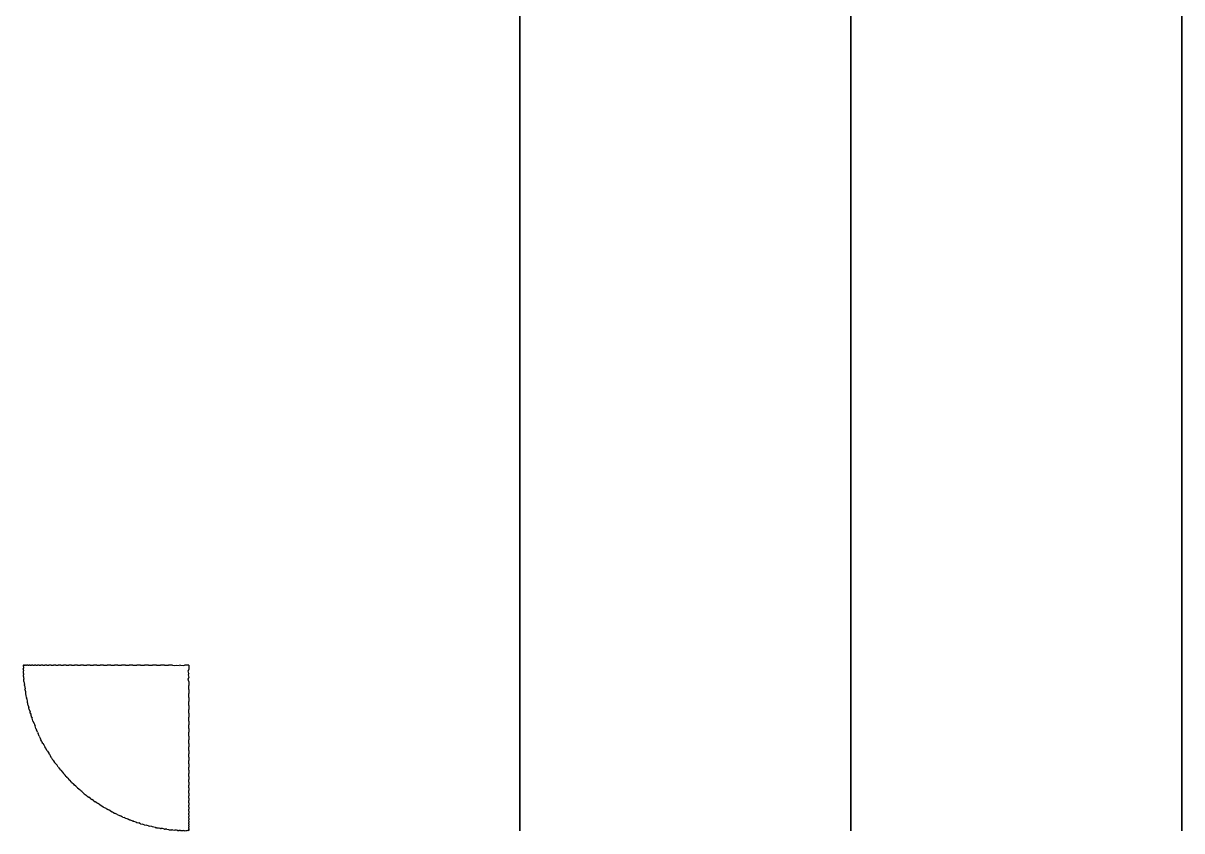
# Model space of a CAD drawing. Header units: metres. Extents: x 128 to 709, y -684 to -128.
# Drawn here: x 128.1 to 233.1, y -684.4 to -611.2 of the extents above; entities that cross this region are included whole.
import ezdxf

# ---------------------------------------------------------------- set-up
doc = ezdxf.new("R2010")
doc.units = ezdxf.units.M

msp = doc.modelspace()

# ---------------------------------------------------------------- linework, layer by layer
for p, q in [((173.13, -609.38), (173.13, -642.72)), ((173.13, -636.05), (173.13, -609.38)), ((173.13, -609.38), (173.13, -641.36)), ((173.13, -644.91), (173.13, -609.38)), ((203.13, -609.38), (203.13, -616.05)), ((203.13, -662.72), (203.13, -609.38)), ((203.13, -673.33), (203.13, -609.38)), ((203.13, -609.38), (203.13, -612.94)), ((233.13, -609.38), (233.13, -629.38)), ((233.13, -649.38), (233.13, -609.38)), ((233.13, -609.38), (233.13, -634.25)), ((233.13, -652.02), (233.13, -609.38)), ((203.13, -612.94), (203.13, -676.88)), ((203.13, -616.05), (203.13, -669.38)), ((233.13, -629.38), (233.13, -669.38)), ((233.13, -634.25), (233.13, -676.88)), ((173.13, -669.38), (173.13, -636.05)), ((173.13, -641.36), (173.13, -676.88)), ((173.13, -642.72), (173.13, -669.38)), ((173.13, -676.88), (173.13, -644.91)), ((233.13, -669.38), (233.13, -649.38)), ((233.13, -676.88), (233.13, -652.02)), ((203.13, -669.38), (203.13, -662.72)), ((128.13, -669.38), (128.15, -669.38)), ((128.13, -669.38), (128.16, -669.64)), ((128.14, -669.75), (128.16, -669.64)), ((128.14, -669.75), (128.16, -669.9)), ((128.15, -669.38), (128.17, -669.38)), ((128.16, -670.01), (128.16, -669.9)), ((128.2, -669.38), (128.17, -669.38)), ((128.2, -669.38), (128.25, -669.38)), ((128.29, -669.38), (128.25, -669.38)), ((128.29, -669.38), (128.35, -669.38)), ((128.42, -669.38), (128.35, -669.38)), ((128.42, -669.38), (128.5, -669.38)), ((128.58, -669.38), (128.5, -669.38)), ((128.58, -669.38), (128.68, -669.38)), ((128.77, -669.38), (128.68, -669.38)), ((128.77, -669.38), (128.89, -669.38)), ((129, -669.38), (128.89, -669.38)), ((129, -669.38), (129.14, -669.38)), ((129.27, -669.38), (129.14, -669.38)), ((129.27, -669.38), (129.42, -669.38)), ((129.57, -669.38), (129.42, -669.38)), ((129.57, -669.38), (129.73, -669.38)), ((129.9, -669.38), (129.73, -669.38)), ((129.9, -669.38), (130.08, -669.38)), ((130.26, -669.38), (130.08, -669.38)), ((130.26, -669.38), (130.46, -669.38)), ((130.66, -669.38), (130.46, -669.38)), ((130.66, -669.38), (130.87, -669.38)), ((131.08, -669.38), (130.87, -669.38)), ((131.08, -669.38), (131.31, -669.38)), ((131.53, -669.38), (131.31, -669.38)), ((131.53, -669.38), (131.77, -669.38)), ((132.01, -669.38), (131.77, -669.38)), ((132.01, -669.38), (132.27, -669.38)), ((132.52, -669.38), (132.27, -669.38)), ((132.52, -669.38), (132.79, -669.38)), ((133.05, -669.38), (132.79, -669.38)), ((133.05, -669.38), (133.33, -669.38)), ((133.61, -669.38), (133.33, -669.38)), ((133.61, -669.38), (133.9, -669.38)), ((134.19, -669.38), (133.9, -669.38)), ((134.19, -669.38), (134.49, -669.38)), ((134.79, -669.38), (134.49, -669.38)), ((134.79, -669.38), (135.11, -669.38)), ((135.42, -669.38), (135.11, -669.38)), ((135.42, -669.38), (135.74, -669.38)), ((136.06, -669.38), (135.74, -669.38)), ((136.06, -669.38), (136.39, -669.38)), ((136.71, -669.38), (136.39, -669.38)), ((136.71, -669.38), (137.05, -669.38)), ((137.39, -669.38), (137.05, -669.38)), ((137.39, -669.38), (137.73, -669.38)), ((138.07, -669.38), (137.73, -669.38)), ((138.07, -669.38), (138.42, -669.38)), ((138.77, -669.38), (138.42, -669.38)), ((138.77, -669.38), (139.13, -669.38)), ((139.48, -669.38), (139.13, -669.38)), ((139.48, -669.38), (139.84, -669.38)), ((140.2, -669.38), (139.84, -669.38)), ((140.2, -669.38), (140.56, -669.38)), ((140.93, -669.38), (140.56, -669.38)), ((140.93, -669.38), (141.29, -669.38)), ((141.66, -669.38), (141.29, -669.38)), ((141.66, -669.38), (141.88, -669.42)), ((141.88, -669.42), (142.03, -669.38)), ((142.03, -669.38), (142.25, -669.42)), ((142.39, -669.38), (142.25, -669.42)), ((142.39, -669.38), (142.62, -669.42)), ((142.62, -669.42), (142.76, -669.38)), ((143.13, -669.38), (142.76, -669.38)), ((143.13, -669.75), (143.09, -669.9)), ((143.13, -670.12), (143.09, -669.9)), ((143.13, -669.38), (143.13, -669.75)), ((173.13, -669.38), (173.13, -669.59)), ((173.13, -669.55), (173.13, -669.38)), ((173.13, -669.75), (173.13, -669.55)), ((173.13, -669.59), (173.13, -669.75)), ((173.13, -669.75), (173.13, -669.96)), ((173.13, -669.92), (173.13, -669.75)), ((203.13, -669.38), (203.13, -669.43)), ((203.13, -669.71), (203.13, -669.38)), ((203.13, -669.43), (203.13, -669.75)), ((203.13, -669.75), (203.13, -669.71)), ((203.13, -669.75), (203.13, -669.79)), ((203.13, -670.08), (203.13, -669.75)), ((203.13, -669.79), (203.13, -670.12)), ((233.13, -669.38), (233.13, -669.51)), ((233.13, -669.63), (233.13, -669.38)), ((233.13, -669.51), (233.13, -669.75)), ((233.13, -669.75), (233.13, -669.63)), ((233.13, -669.75), (233.13, -669.88)), ((233.13, -670), (233.13, -669.75)), ((233.13, -669.88), (233.13, -670.12)), ((128.15, -670.12), (128.16, -670.01)), ((128.15, -670.12), (128.16, -670.26)), ((128.17, -670.41), (128.16, -670.26)), ((128.17, -670.41), (128.17, -670.49)), ((128.17, -670.49), (128.19, -670.63)), ((128.2, -670.85), (128.19, -670.63)), ((128.2, -670.85), (128.25, -671.14)), ((143.13, -670.12), (143.09, -670.26)), ((143.09, -670.26), (143.13, -670.49)), ((143.09, -670.63), (143.13, -670.49)), ((143.13, -670.85), (143.09, -670.63)), ((143.13, -670.85), (143.13, -671.22)), ((173.13, -670.12), (173.13, -669.92)), ((173.13, -669.96), (173.13, -670.12)), ((173.13, -670.12), (173.13, -670.28)), ((173.13, -670.28), (173.13, -670.12)), ((173.13, -670.28), (173.13, -670.49)), ((173.13, -670.49), (173.13, -670.28)), ((173.13, -670.49), (173.13, -670.65)), ((173.13, -670.65), (173.13, -670.49)), ((173.13, -670.65), (173.13, -670.85)), ((173.13, -670.85), (173.13, -670.65)), ((173.13, -670.85), (173.13, -671.06)), ((173.13, -671.02), (173.13, -670.85)), ((203.13, -670.12), (203.13, -670.08)), ((203.13, -670.12), (203.13, -670.45)), ((203.13, -670.45), (203.13, -670.12)), ((203.13, -670.45), (203.13, -670.49)), ((203.13, -670.49), (203.13, -670.45)), ((203.13, -670.49), (203.13, -670.81)), ((203.13, -670.81), (203.13, -670.49)), ((203.13, -670.81), (203.13, -670.85)), ((203.13, -670.85), (203.13, -670.81)), ((203.13, -670.85), (203.13, -670.9)), ((203.13, -671.18), (203.13, -670.85)), ((203.13, -670.9), (203.13, -671.22)), ((233.13, -670.12), (233.13, -670)), ((233.13, -670.12), (233.13, -670.24)), ((233.13, -670.24), (233.13, -670.12)), ((233.13, -670.24), (233.13, -670.49)), ((233.13, -670.49), (233.13, -670.24)), ((233.13, -670.49), (233.13, -670.61)), ((233.13, -670.61), (233.13, -670.49)), ((233.13, -670.61), (233.13, -670.85)), ((233.13, -670.85), (233.13, -670.61)), ((233.13, -670.85), (233.13, -670.98)), ((233.13, -671.1), (233.13, -670.85)), ((128.25, -671.22), (128.25, -671.14)), ((128.25, -671.22), (128.3, -671.51)), ((128.29, -671.59), (128.3, -671.51)), ((128.29, -671.59), (128.34, -671.76)), ((128.34, -671.76), (128.35, -671.95)), ((128.35, -671.95), (128.37, -672.01)), ((143.13, -671.59), (143.13, -671.22)), ((143.13, -671.59), (143.13, -671.95)), ((143.13, -672.31), (143.13, -671.95)), ((173.13, -671.22), (173.13, -671.02)), ((173.13, -671.06), (173.13, -671.22)), ((173.13, -671.22), (173.13, -671.42)), ((173.13, -671.38), (173.13, -671.22)), ((173.13, -671.59), (173.13, -671.38)), ((173.13, -671.42), (173.13, -671.59)), ((173.13, -671.59), (173.13, -671.79)), ((173.13, -671.75), (173.13, -671.59)), ((173.13, -671.95), (173.13, -671.75)), ((173.13, -671.79), (173.13, -671.95)), ((173.13, -671.95), (173.13, -672.15)), ((173.13, -672.11), (173.13, -671.95)), ((203.13, -671.22), (203.13, -671.18)), ((203.13, -671.22), (203.13, -671.26)), ((203.13, -671.54), (203.13, -671.22)), ((203.13, -671.26), (203.13, -671.59)), ((203.13, -671.59), (203.13, -671.54)), ((203.13, -671.59), (203.13, -671.63)), ((203.13, -671.91), (203.13, -671.59)), ((203.13, -671.63), (203.13, -671.95)), ((203.13, -671.95), (203.13, -671.91)), ((203.13, -671.95), (203.13, -671.99)), ((203.13, -672.27), (203.13, -671.95)), ((203.13, -671.99), (203.13, -672.31)), ((233.13, -670.98), (233.13, -671.22)), ((233.13, -671.22), (233.13, -671.1)), ((233.13, -671.22), (233.13, -671.34)), ((233.13, -671.46), (233.13, -671.22)), ((233.13, -671.34), (233.13, -671.59)), ((233.13, -671.59), (233.13, -671.46)), ((233.13, -671.59), (233.13, -671.71)), ((233.13, -671.83), (233.13, -671.59)), ((233.13, -671.71), (233.13, -671.95)), ((233.13, -671.95), (233.13, -671.83)), ((233.13, -671.95), (233.13, -672.07)), ((233.13, -672.19), (233.13, -671.95)), ((128.4, -672.12), (128.37, -672.01)), ((128.42, -672.31), (128.4, -672.12)), ((128.42, -672.31), (128.43, -672.37)), ((128.45, -672.44), (128.43, -672.37)), ((128.45, -672.44), (128.5, -672.67)), ((128.5, -672.67), (128.51, -672.73)), ((128.58, -673.03), (128.51, -672.73)), ((128.58, -673.03), (128.65, -673.23)), ((143.13, -672.31), (143.13, -672.67)), ((143.13, -673.03), (143.13, -672.67)), ((143.13, -673.03), (143.13, -673.38)), ((173.13, -672.31), (173.13, -672.11)), ((173.13, -672.15), (173.13, -672.31)), ((173.13, -672.31), (173.13, -672.47)), ((173.13, -672.47), (173.13, -672.31)), ((173.13, -672.47), (173.13, -672.67)), ((173.13, -672.67), (173.13, -672.47)), ((173.13, -672.67), (173.13, -672.83)), ((173.13, -672.83), (173.13, -672.67)), ((173.13, -672.83), (173.13, -673.03)), ((173.13, -673.03), (173.13, -672.83)), ((173.13, -673.03), (173.13, -673.23)), ((173.13, -673.19), (173.13, -673.03)), ((203.13, -672.31), (203.13, -672.27)), ((203.13, -672.31), (203.13, -672.63)), ((203.13, -672.63), (203.13, -672.31)), ((203.13, -672.63), (203.13, -672.67)), ((203.13, -672.67), (203.13, -672.63)), ((203.13, -672.67), (203.13, -672.99)), ((203.13, -672.99), (203.13, -672.67)), ((203.13, -672.99), (203.13, -673.03)), ((203.13, -673.03), (203.13, -672.99)), ((203.13, -673.03), (203.13, -673.07)), ((203.13, -673.34), (203.13, -673.03)), ((233.13, -672.07), (233.13, -672.31)), ((233.13, -672.31), (233.13, -672.19)), ((233.13, -672.31), (233.13, -672.43)), ((233.13, -672.43), (233.13, -672.31)), ((233.13, -672.43), (233.13, -672.67)), ((233.13, -672.67), (233.13, -672.43)), ((233.13, -672.67), (233.13, -672.79)), ((233.13, -672.79), (233.13, -672.67)), ((233.13, -672.79), (233.13, -673.03)), ((233.13, -673.03), (233.13, -672.79)), ((233.13, -673.03), (233.13, -673.15)), ((233.13, -673.27), (233.13, -673.03)), ((128.68, -673.38), (128.65, -673.23)), ((128.68, -673.38), (128.75, -673.59)), ((128.77, -673.74), (128.75, -673.59)), ((128.77, -673.74), (128.82, -673.83)), ((128.82, -673.83), (128.86, -673.91)), ((128.89, -674.07), (128.86, -673.91)), ((128.89, -674.09), (128.89, -674.07)), ((128.89, -674.09), (128.93, -674.17)), ((143.13, -673.74), (143.13, -673.38)), ((143.13, -673.74), (143.13, -674.09)), ((143.13, -674.44), (143.13, -674.09)), ((173.13, -673.38), (173.13, -673.19)), ((173.13, -673.23), (173.13, -673.38)), ((173.13, -673.38), (173.13, -673.58)), ((173.13, -673.54), (173.13, -673.38)), ((173.13, -673.74), (173.13, -673.54)), ((173.13, -673.58), (173.13, -673.74)), ((173.13, -673.74), (173.13, -673.93)), ((173.13, -673.89), (173.13, -673.74)), ((173.13, -674.09), (173.13, -673.89)), ((173.13, -673.93), (173.13, -674.09)), ((173.13, -674.09), (173.13, -674.28)), ((173.13, -674.24), (173.13, -674.09)), ((203.13, -673.07), (203.13, -673.38)), ((203.13, -676.88), (203.13, -673.33)), ((203.13, -673.38), (203.13, -673.34)), ((203.13, -673.38), (203.13, -673.42)), ((203.13, -673.7), (203.13, -673.38)), ((203.13, -673.42), (203.13, -673.74)), ((203.13, -673.74), (203.13, -673.7)), ((203.13, -673.74), (203.13, -673.78)), ((203.13, -674.05), (203.13, -673.74)), ((203.13, -673.78), (203.13, -674.09)), ((203.13, -674.09), (203.13, -674.05)), ((203.13, -674.09), (203.13, -674.13)), ((203.13, -674.4), (203.13, -674.09)), ((233.13, -673.15), (233.13, -673.38)), ((233.13, -673.38), (233.13, -673.27)), ((233.13, -673.38), (233.13, -673.5)), ((233.13, -673.62), (233.13, -673.38)), ((233.13, -673.5), (233.13, -673.74)), ((233.13, -673.74), (233.13, -673.62)), ((233.13, -673.74), (233.13, -673.86)), ((233.13, -673.97), (233.13, -673.74)), ((233.13, -673.86), (233.13, -674.09)), ((233.13, -674.09), (233.13, -673.97)), ((233.13, -674.09), (233.13, -674.2)), ((233.13, -674.32), (233.13, -674.09)), ((129, -674.41), (128.93, -674.17)), ((129, -674.41), (129, -674.42)), ((129, -674.44), (129, -674.42)), ((129, -674.44), (129.11, -674.66)), ((129.11, -674.66), (129.14, -674.78)), ((129.14, -674.78), (129.2, -674.88)), ((129.24, -675), (129.2, -674.88)), ((129.27, -675.12), (129.24, -675)), ((129.27, -675.12), (129.34, -675.24)), ((143.13, -674.44), (143.13, -674.78)), ((143.13, -675.12), (143.13, -674.78)), ((143.13, -675.12), (143.13, -675.46)), ((173.13, -674.44), (173.13, -674.24)), ((173.13, -674.28), (173.13, -674.44)), ((173.13, -674.44), (173.13, -674.59)), ((173.13, -674.59), (173.13, -674.44)), ((173.13, -674.59), (173.13, -674.78)), ((173.13, -674.78), (173.13, -674.59)), ((173.13, -674.78), (173.13, -674.93)), ((173.13, -674.93), (173.13, -674.78)), ((173.13, -674.93), (173.13, -675.12)), ((173.13, -675.12), (173.13, -674.93)), ((173.13, -675.12), (173.13, -675.31)), ((173.13, -675.27), (173.13, -675.12)), ((203.13, -674.13), (203.13, -674.44)), ((203.13, -674.44), (203.13, -674.4)), ((203.13, -674.44), (203.13, -674.74)), ((203.13, -674.74), (203.13, -674.44)), ((203.13, -674.74), (203.13, -674.78)), ((203.13, -674.78), (203.13, -674.74)), ((203.13, -674.78), (203.13, -675.09)), ((203.13, -675.09), (203.13, -674.78)), ((203.13, -675.09), (203.13, -675.12)), ((203.13, -675.12), (203.13, -675.09)), ((203.13, -675.12), (203.13, -675.16)), ((203.13, -675.42), (203.13, -675.12)), ((233.13, -674.2), (233.13, -674.44)), ((233.13, -674.44), (233.13, -674.32)), ((233.13, -674.44), (233.13, -674.55)), ((233.13, -674.55), (233.13, -674.44)), ((233.13, -674.55), (233.13, -674.78)), ((233.13, -674.78), (233.13, -674.55)), ((233.13, -674.78), (233.13, -674.9)), ((233.13, -674.9), (233.13, -674.78)), ((233.13, -674.9), (233.13, -675.12)), ((233.13, -675.12), (233.13, -674.9)), ((233.13, -675.12), (233.13, -675.24)), ((233.13, -675.35), (233.13, -675.12)), ((129.42, -675.46), (129.34, -675.24)), ((129.42, -675.46), (129.49, -675.58)), ((129.57, -675.8), (129.49, -675.58)), ((129.57, -675.8), (129.69, -676.04)), ((129.73, -676.13), (129.69, -676.04)), ((129.82, -676.29), (129.73, -676.13)), ((143.13, -675.8), (143.13, -675.46)), ((143.13, -675.8), (143.13, -676.13)), ((143.13, -676.46), (143.13, -676.13)), ((173.13, -675.46), (173.13, -675.27)), ((173.13, -675.31), (173.13, -675.46)), ((173.13, -675.46), (173.13, -675.65)), ((173.13, -675.61), (173.13, -675.46)), ((173.13, -675.8), (173.13, -675.61)), ((173.13, -675.65), (173.13, -675.8)), ((173.13, -675.8), (173.13, -675.98)), ((173.13, -675.94), (173.13, -675.8)), ((173.13, -676.13), (173.13, -675.94)), ((173.13, -675.98), (173.13, -676.13)), ((173.13, -676.13), (173.13, -676.31)), ((173.13, -676.27), (173.13, -676.13)), ((203.13, -675.16), (203.13, -675.46)), ((203.13, -675.46), (203.13, -675.42)), ((203.13, -675.46), (203.13, -675.5)), ((203.13, -675.76), (203.13, -675.46)), ((203.13, -675.5), (203.13, -675.8)), ((203.13, -675.8), (203.13, -675.76)), ((203.13, -675.8), (203.13, -675.83)), ((203.13, -676.09), (203.13, -675.8)), ((203.13, -675.83), (203.13, -676.13)), ((203.13, -676.13), (203.13, -676.09)), ((203.13, -676.13), (203.13, -676.16)), ((203.13, -676.42), (203.13, -676.13)), ((203.13, -676.16), (203.13, -676.46)), ((233.13, -675.24), (233.13, -675.46)), ((233.13, -675.46), (233.13, -675.35)), ((233.13, -675.46), (233.13, -675.57)), ((233.13, -675.69), (233.13, -675.46)), ((233.13, -675.57), (233.13, -675.8)), ((233.13, -675.8), (233.13, -675.69)), ((233.13, -675.8), (233.13, -675.91)), ((233.13, -676.02), (233.13, -675.8)), ((233.13, -675.91), (233.13, -676.13)), ((233.13, -676.13), (233.13, -676.02)), ((233.13, -676.13), (233.13, -676.24)), ((233.13, -676.35), (233.13, -676.13)), ((129.82, -676.29), (129.86, -676.37)), ((129.9, -676.46), (129.86, -676.37)), ((129.9, -676.46), (129.99, -676.59)), ((129.99, -676.59), (130.08, -676.78)), ((130.17, -676.91), (130.08, -676.78)), ((130.26, -677.1), (130.17, -676.91)), ((130.26, -677.1), (130.3, -677.14)), ((130.34, -677.18), (130.3, -677.14)), ((130.34, -677.18), (130.44, -677.34)), ((143.13, -676.46), (143.13, -676.78)), ((143.13, -677.1), (143.13, -676.78)), ((143.13, -677.1), (143.13, -677.41)), ((173.13, -676.46), (173.13, -676.27)), ((173.13, -676.31), (173.13, -676.46)), ((173.13, -676.46), (173.13, -676.6)), ((173.13, -676.6), (173.13, -676.46)), ((173.13, -676.6), (173.13, -676.78)), ((173.13, -676.78), (173.13, -676.6)), ((173.13, -676.78), (173.13, -676.92)), ((173.13, -676.92), (173.13, -676.78)), ((173.13, -676.92), (173.13, -677.1)), ((173.13, -677.1), (173.13, -676.92)), ((173.13, -677.1), (173.13, -677.27)), ((173.13, -677.23), (173.13, -677.1)), ((173.13, -677.41), (173.13, -677.23)), ((203.13, -676.46), (203.13, -676.42)), ((203.13, -676.46), (203.13, -676.74)), ((203.13, -676.74), (203.13, -676.46)), ((203.13, -676.74), (203.13, -676.78)), ((203.13, -676.78), (203.13, -676.74)), ((203.13, -676.78), (203.13, -677.06)), ((203.13, -677.06), (203.13, -676.78)), ((203.13, -677.06), (203.13, -677.1)), ((203.13, -677.1), (203.13, -677.06)), ((203.13, -677.1), (203.13, -677.13)), ((203.13, -677.37), (203.13, -677.1)), ((203.13, -677.13), (203.13, -677.41)), ((233.13, -676.24), (233.13, -676.46)), ((233.13, -676.46), (233.13, -676.35)), ((233.13, -676.46), (233.13, -676.56)), ((233.13, -676.56), (233.13, -676.46)), ((233.13, -676.56), (233.13, -676.78)), ((233.13, -676.78), (233.13, -676.56)), ((233.13, -676.78), (233.13, -676.88)), ((233.13, -676.88), (233.13, -676.78)), ((233.13, -676.88), (233.13, -677.1)), ((233.13, -677.1), (233.13, -676.88)), ((233.13, -677.1), (233.13, -677.2)), ((233.13, -677.3), (233.13, -677.1)), ((233.13, -677.2), (233.13, -677.41)), ((130.44, -677.34), (130.46, -677.41)), ((130.46, -677.41), (130.5, -677.45)), ((130.5, -677.45), (130.61, -677.61)), ((130.66, -677.72), (130.61, -677.61)), ((130.66, -677.72), (130.77, -677.88)), ((130.87, -678.02), (130.77, -677.88)), ((130.88, -678.03), (130.87, -678.02)), ((130.88, -678.03), (130.98, -678.18)), ((131.08, -678.32), (130.98, -678.18)), ((143.13, -677.72), (143.13, -677.41)), ((143.13, -677.72), (143.13, -678.02)), ((143.13, -678.32), (143.13, -678.02)), ((173.13, -677.27), (173.13, -677.41)), ((173.13, -677.41), (173.13, -677.58)), ((173.13, -677.55), (173.13, -677.41)), ((173.13, -677.72), (173.13, -677.55)), ((173.13, -677.58), (173.13, -677.72)), ((173.13, -677.72), (173.13, -677.89)), ((173.13, -677.85), (173.13, -677.72)), ((173.13, -678.02), (173.13, -677.85)), ((173.13, -677.89), (173.13, -678.02)), ((173.13, -678.02), (173.13, -678.19)), ((173.13, -678.15), (173.13, -678.02)), ((173.13, -678.32), (173.13, -678.15)), ((173.13, -678.19), (173.13, -678.32)), ((203.13, -677.41), (203.13, -677.37)), ((203.13, -677.41), (203.13, -677.44)), ((203.13, -677.68), (203.13, -677.41)), ((203.13, -677.44), (203.13, -677.72)), ((203.13, -677.72), (203.13, -677.68)), ((203.13, -677.72), (203.13, -677.75)), ((203.13, -677.99), (203.13, -677.72)), ((203.13, -677.75), (203.13, -678.02)), ((203.13, -678.02), (203.13, -677.99)), ((203.13, -678.02), (203.13, -678.05)), ((203.13, -678.29), (203.13, -678.02)), ((203.13, -678.05), (203.13, -678.32)), ((203.13, -678.32), (203.13, -678.29)), ((233.13, -677.41), (233.13, -677.3)), ((233.13, -677.41), (233.13, -677.51)), ((233.13, -677.61), (233.13, -677.41)), ((233.13, -677.51), (233.13, -677.72)), ((233.13, -677.72), (233.13, -677.61)), ((233.13, -677.72), (233.13, -677.82)), ((233.13, -677.92), (233.13, -677.72)), ((233.13, -677.82), (233.13, -678.02)), ((233.13, -678.02), (233.13, -677.92)), ((233.13, -678.02), (233.13, -678.12)), ((233.13, -678.22), (233.13, -678.02)), ((233.13, -678.12), (233.13, -678.32)), ((233.13, -678.32), (233.13, -678.22)), ((131.08, -678.32), (131.14, -678.37)), ((131.14, -678.37), (131.2, -678.44)), ((131.31, -678.61), (131.2, -678.44)), ((131.31, -678.61), (131.37, -678.66)), ((131.53, -678.9), (131.37, -678.66)), ((131.53, -678.9), (131.69, -679.06)), ((131.69, -679.06), (131.77, -679.18)), ((131.77, -679.18), (131.85, -679.24)), ((131.93, -679.34), (131.85, -679.24)), ((132.01, -679.46), (131.93, -679.34)), ((143.13, -678.32), (143.13, -678.61)), ((143.13, -678.9), (143.13, -678.61)), ((143.13, -678.9), (143.13, -679.18)), ((143.13, -679.46), (143.13, -679.18)), ((173.13, -678.32), (173.13, -678.48)), ((173.13, -678.45), (173.13, -678.32)), ((173.13, -678.61), (173.13, -678.45)), ((173.13, -678.48), (173.13, -678.61)), ((173.13, -678.61), (173.13, -678.77)), ((173.13, -678.74), (173.13, -678.61)), ((173.13, -678.9), (173.13, -678.74)), ((173.13, -678.77), (173.13, -678.9)), ((173.13, -678.9), (173.13, -679.06)), ((173.13, -679.02), (173.13, -678.9)), ((173.13, -679.18), (173.13, -679.02)), ((173.13, -679.06), (173.13, -679.18)), ((173.13, -679.18), (173.13, -679.33)), ((173.13, -679.3), (173.13, -679.18)), ((173.13, -679.46), (173.13, -679.3)), ((173.13, -679.33), (173.13, -679.46)), ((203.13, -678.32), (203.13, -678.35)), ((203.13, -678.58), (203.13, -678.32)), ((203.13, -678.35), (203.13, -678.61)), ((203.13, -678.61), (203.13, -678.58)), ((203.13, -678.61), (203.13, -678.64)), ((203.13, -678.87), (203.13, -678.61)), ((203.13, -678.64), (203.13, -678.9)), ((203.13, -678.9), (203.13, -678.87)), ((203.13, -678.9), (203.13, -678.93)), ((203.13, -679.15), (203.13, -678.9)), ((203.13, -678.93), (203.13, -679.18)), ((203.13, -679.18), (203.13, -679.15)), ((203.13, -679.18), (203.13, -679.21)), ((203.13, -679.43), (203.13, -679.18)), ((203.13, -679.21), (203.13, -679.46)), ((233.13, -678.32), (233.13, -678.42)), ((233.13, -678.51), (233.13, -678.32)), ((233.13, -678.42), (233.13, -678.61)), ((233.13, -678.61), (233.13, -678.51)), ((233.13, -678.61), (233.13, -678.71)), ((233.13, -678.8), (233.13, -678.61)), ((233.13, -678.71), (233.13, -678.9)), ((233.13, -678.9), (233.13, -678.8)), ((233.13, -678.9), (233.13, -678.99)), ((233.13, -679.09), (233.13, -678.9)), ((233.13, -678.99), (233.13, -679.18)), ((233.13, -679.18), (233.13, -679.09)), ((233.13, -679.18), (233.13, -679.27)), ((233.13, -679.36), (233.13, -679.18)), ((233.13, -679.27), (233.13, -679.46)), ((132.01, -679.46), (132.09, -679.54)), ((132.17, -679.62), (132.09, -679.54)), ((132.17, -679.62), (132.27, -679.72)), ((132.27, -679.72), (132.35, -679.81)), ((132.52, -679.99), (132.35, -679.81)), ((132.52, -679.99), (132.72, -680.17)), ((132.79, -680.24), (132.72, -680.17)), ((132.91, -680.35), (132.79, -680.24)), ((132.91, -680.35), (132.98, -680.42)), ((143.13, -679.46), (143.13, -679.72)), ((143.13, -679.99), (143.13, -679.72)), ((143.13, -679.99), (143.13, -680.24)), ((143.13, -680.5), (143.13, -680.24)), ((173.13, -679.46), (173.13, -679.61)), ((173.13, -679.58), (173.13, -679.46)), ((173.13, -679.72), (173.13, -679.58)), ((173.13, -679.61), (173.13, -679.72)), ((173.13, -679.72), (173.13, -679.87)), ((173.13, -679.84), (173.13, -679.72)), ((173.13, -679.99), (173.13, -679.84)), ((173.13, -679.87), (173.13, -679.99)), ((173.13, -679.99), (173.13, -680.13)), ((173.13, -680.1), (173.13, -679.99)), ((173.13, -680.24), (173.13, -680.1)), ((173.13, -680.13), (173.13, -680.24)), ((173.13, -680.24), (173.13, -680.39)), ((173.13, -680.36), (173.13, -680.24)), ((173.13, -680.5), (173.13, -680.36)), ((173.13, -680.39), (173.13, -680.5)), ((203.13, -679.46), (203.13, -679.43)), ((203.13, -679.46), (203.13, -679.49)), ((203.13, -679.69), (203.13, -679.46)), ((203.13, -679.49), (203.13, -679.72)), ((203.13, -679.72), (203.13, -679.69)), ((203.13, -679.72), (203.13, -679.75)), ((203.13, -679.96), (203.13, -679.72)), ((203.13, -679.75), (203.13, -679.99)), ((203.13, -679.99), (203.13, -679.96)), ((203.13, -679.99), (203.13, -680.02)), ((203.13, -680.22), (203.13, -679.99)), ((203.13, -680.02), (203.13, -680.24)), ((203.13, -680.24), (203.13, -680.22)), ((203.13, -680.24), (203.13, -680.27)), ((203.13, -680.47), (203.13, -680.24)), ((203.13, -680.27), (203.13, -680.5)), ((233.13, -679.46), (233.13, -679.36)), ((233.13, -679.46), (233.13, -679.55)), ((233.13, -679.64), (233.13, -679.46)), ((233.13, -679.55), (233.13, -679.72)), ((233.13, -679.72), (233.13, -679.64)), ((233.13, -679.72), (233.13, -679.81)), ((233.13, -679.9), (233.13, -679.72)), ((233.13, -679.81), (233.13, -679.99)), ((233.13, -679.99), (233.13, -679.9)), ((233.13, -679.99), (233.13, -680.08)), ((233.13, -680.16), (233.13, -679.99)), ((233.13, -680.08), (233.13, -680.24)), ((233.13, -680.24), (233.13, -680.16)), ((233.13, -680.24), (233.13, -680.33)), ((233.13, -680.41), (233.13, -680.24)), ((233.13, -680.33), (233.13, -680.5)), ((133.05, -680.5), (132.98, -680.42)), ((133.05, -680.5), (133.17, -680.58)), ((133.17, -680.58), (133.29, -680.68)), ((133.33, -680.74), (133.29, -680.68)), ((133.33, -680.74), (133.36, -680.76)), ((133.45, -680.82), (133.36, -680.76)), ((133.61, -680.98), (133.45, -680.82)), ((133.61, -680.98), (133.64, -681)), ((133.67, -681.02), (133.64, -681)), ((133.67, -681.02), (133.85, -681.14)), ((133.85, -681.14), (133.9, -681.21)), ((133.9, -681.21), (133.93, -681.23)), ((133.93, -681.23), (134.08, -681.33)), ((134.19, -681.43), (134.08, -681.33)), ((134.19, -681.43), (134.35, -681.54)), ((143.13, -680.5), (143.13, -680.74)), ((143.13, -680.98), (143.13, -680.74)), ((143.13, -680.98), (143.13, -681.21)), ((143.13, -681.43), (143.13, -681.21)), ((143.13, -681.43), (143.13, -681.64)), ((173.13, -680.5), (173.13, -680.63)), ((173.13, -680.61), (173.13, -680.5)), ((173.13, -680.74), (173.13, -680.61)), ((173.13, -680.63), (173.13, -680.74)), ((173.13, -680.74), (173.13, -680.87)), ((173.13, -680.85), (173.13, -680.74)), ((173.13, -680.98), (173.13, -680.85)), ((173.13, -680.87), (173.13, -680.98)), ((173.13, -680.98), (173.13, -681.11)), ((173.13, -681.08), (173.13, -680.98)), ((173.13, -681.21), (173.13, -681.08)), ((173.13, -681.11), (173.13, -681.21)), ((173.13, -681.21), (173.13, -681.33)), ((173.13, -681.31), (173.13, -681.21)), ((173.13, -681.43), (173.13, -681.31)), ((173.13, -681.33), (173.13, -681.43)), ((173.13, -681.43), (173.13, -681.55)), ((173.13, -681.53), (173.13, -681.43)), ((203.13, -680.5), (203.13, -680.47)), ((203.13, -680.5), (203.13, -680.53)), ((203.13, -680.71), (203.13, -680.5)), ((203.13, -680.53), (203.13, -680.74)), ((203.13, -680.74), (203.13, -680.71)), ((203.13, -680.74), (203.13, -680.77)), ((203.13, -680.95), (203.13, -680.74)), ((203.13, -680.77), (203.13, -680.98)), ((203.13, -680.98), (203.13, -680.95)), ((203.13, -680.98), (203.13, -681)), ((203.13, -681.18), (203.13, -680.98)), ((203.13, -681), (203.13, -681.21)), ((203.13, -681.21), (203.13, -681.18)), ((203.13, -681.21), (203.13, -681.23)), ((203.13, -681.41), (203.13, -681.21)), ((203.13, -681.23), (203.13, -681.43)), ((203.13, -681.43), (203.13, -681.41)), ((203.13, -681.43), (203.13, -681.46)), ((203.13, -681.62), (203.13, -681.43)), ((233.13, -680.5), (233.13, -680.41)), ((233.13, -680.5), (233.13, -680.58)), ((233.13, -680.66), (233.13, -680.5)), ((233.13, -680.58), (233.13, -680.74)), ((233.13, -680.74), (233.13, -680.66)), ((233.13, -680.74), (233.13, -680.82)), ((233.13, -680.9), (233.13, -680.74)), ((233.13, -680.82), (233.13, -680.98)), ((233.13, -680.98), (233.13, -680.9)), ((233.13, -680.98), (233.13, -681.06)), ((233.13, -681.13), (233.13, -680.98)), ((233.13, -681.06), (233.13, -681.21)), ((233.13, -681.21), (233.13, -681.13)), ((233.13, -681.21), (233.13, -681.28)), ((233.13, -681.36), (233.13, -681.21)), ((233.13, -681.28), (233.13, -681.43)), ((233.13, -681.43), (233.13, -681.36)), ((233.13, -681.43), (233.13, -681.5)), ((233.13, -681.57), (233.13, -681.43)), ((134.49, -681.64), (134.35, -681.54)), ((134.49, -681.64), (134.65, -681.75)), ((134.79, -681.86), (134.65, -681.75)), ((134.79, -681.86), (134.92, -681.92)), ((135.07, -682.03), (134.92, -681.92)), ((135.11, -682.05), (135.07, -682.03)), ((135.34, -682.2), (135.11, -682.05)), ((135.34, -682.2), (135.38, -682.23)), ((135.42, -682.25), (135.38, -682.23)), ((135.42, -682.25), (135.61, -682.34)), ((135.61, -682.34), (135.7, -682.41)), ((135.74, -682.43), (135.7, -682.41)), ((135.74, -682.43), (135.79, -682.45)), ((135.93, -682.52), (135.79, -682.45)), ((143.13, -681.86), (143.13, -681.64)), ((143.13, -681.86), (143.13, -682.05)), ((143.13, -682.25), (143.13, -682.05)), ((143.13, -682.25), (143.13, -682.43)), ((143.13, -682.61), (143.13, -682.43)), ((173.13, -681.64), (173.13, -681.53)), ((173.13, -681.55), (173.13, -681.64)), ((173.13, -681.64), (173.13, -681.76)), ((173.13, -681.74), (173.13, -681.64)), ((173.13, -681.86), (173.13, -681.74)), ((173.13, -681.76), (173.13, -681.86)), ((173.13, -681.86), (173.13, -681.97)), ((173.13, -681.94), (173.13, -681.86)), ((173.13, -682.05), (173.13, -681.94)), ((173.13, -681.97), (173.13, -682.05)), ((173.13, -682.05), (173.13, -682.16)), ((173.13, -682.14), (173.13, -682.05)), ((173.13, -682.25), (173.13, -682.14)), ((173.13, -682.16), (173.13, -682.25)), ((173.13, -682.25), (173.13, -682.35)), ((173.13, -682.33), (173.13, -682.25)), ((173.13, -682.43), (173.13, -682.33)), ((173.13, -682.35), (173.13, -682.43)), ((173.13, -682.43), (173.13, -682.53)), ((173.13, -682.51), (173.13, -682.43)), ((203.13, -681.46), (203.13, -681.64)), ((203.13, -681.64), (203.13, -681.62)), ((203.13, -681.64), (203.13, -681.67)), ((203.13, -681.83), (203.13, -681.64)), ((203.13, -681.67), (203.13, -681.86)), ((203.13, -681.86), (203.13, -681.83)), ((203.13, -681.86), (203.13, -681.88)), ((203.13, -682.03), (203.13, -681.86)), ((203.13, -681.88), (203.13, -682.05)), ((203.13, -682.05), (203.13, -682.03)), ((203.13, -682.05), (203.13, -682.08)), ((203.13, -682.23), (203.13, -682.05)), ((203.13, -682.08), (203.13, -682.25)), ((203.13, -682.25), (203.13, -682.23)), ((203.13, -682.25), (203.13, -682.27)), ((203.13, -682.41), (203.13, -682.25)), ((203.13, -682.27), (203.13, -682.43)), ((203.13, -682.43), (203.13, -682.41)), ((203.13, -682.43), (203.13, -682.45)), ((203.13, -682.59), (203.13, -682.43)), ((203.13, -682.45), (203.13, -682.61)), ((233.13, -681.5), (233.13, -681.64)), ((233.13, -681.64), (233.13, -681.57)), ((233.13, -681.64), (233.13, -681.72)), ((233.13, -681.79), (233.13, -681.64)), ((233.13, -681.72), (233.13, -681.86)), ((233.13, -681.86), (233.13, -681.79)), ((233.13, -681.86), (233.13, -681.92)), ((233.13, -681.99), (233.13, -681.86)), ((233.13, -681.92), (233.13, -682.05)), ((233.13, -682.05), (233.13, -681.99)), ((233.13, -682.05), (233.13, -682.12)), ((233.13, -682.18), (233.13, -682.05)), ((233.13, -682.12), (233.13, -682.25)), ((233.13, -682.25), (233.13, -682.18)), ((233.13, -682.25), (233.13, -682.31)), ((233.13, -682.37), (233.13, -682.25)), ((233.13, -682.31), (233.13, -682.43)), ((233.13, -682.43), (233.13, -682.37)), ((233.13, -682.43), (233.13, -682.49)), ((233.13, -682.55), (233.13, -682.43)), ((233.13, -682.49), (233.13, -682.61)), ((136.06, -682.61), (135.93, -682.52)), ((136.06, -682.61), (136.15, -682.66)), ((136.24, -682.7), (136.15, -682.66)), ((136.24, -682.7), (136.39, -682.78)), ((136.39, -682.78), (136.48, -682.82)), ((136.71, -682.94), (136.48, -682.82)), ((136.71, -682.94), (136.94, -683.04)), ((137.05, -683.09), (136.94, -683.04)), ((137.16, -683.14), (137.05, -683.09)), ((137.16, -683.14), (137.27, -683.19)), ((137.39, -683.24), (137.27, -683.19)), ((137.39, -683.24), (137.51, -683.27)), ((137.51, -683.27), (137.64, -683.33)), ((137.73, -683.38), (137.64, -683.33)), ((137.73, -683.38), (137.75, -683.38)), ((137.86, -683.41), (137.75, -683.38)), ((138.07, -683.51), (137.86, -683.41)), ((138.07, -683.51), (138.1, -683.51)), ((138.12, -683.52), (138.1, -683.51)), ((138.12, -683.52), (138.34, -683.58)), ((143.13, -682.61), (143.13, -682.78)), ((143.13, -682.94), (143.13, -682.78)), ((143.13, -682.94), (143.13, -683.09)), ((143.13, -683.24), (143.13, -683.09)), ((143.13, -683.24), (143.13, -683.38)), ((143.13, -683.51), (143.13, -683.38)), ((143.13, -683.51), (143.13, -683.62)), ((173.13, -682.61), (173.13, -682.51)), ((173.13, -682.53), (173.13, -682.61)), ((173.13, -682.61), (173.13, -682.71)), ((173.13, -682.69), (173.13, -682.61)), ((173.13, -682.78), (173.13, -682.69)), ((173.13, -682.71), (173.13, -682.78)), ((173.13, -682.78), (173.13, -682.87)), ((173.13, -682.85), (173.13, -682.78)), ((173.13, -682.94), (173.13, -682.85)), ((173.13, -682.87), (173.13, -682.94)), ((173.13, -682.94), (173.13, -683.03)), ((173.13, -683.01), (173.13, -682.94)), ((173.13, -683.09), (173.13, -683.01)), ((173.13, -683.03), (173.13, -683.09)), ((173.13, -683.09), (173.13, -683.18)), ((173.13, -683.16), (173.13, -683.09)), ((173.13, -683.24), (173.13, -683.16)), ((173.13, -683.18), (173.13, -683.24)), ((173.13, -683.24), (173.13, -683.32)), ((173.13, -683.3), (173.13, -683.24)), ((173.13, -683.38), (173.13, -683.3)), ((173.13, -683.32), (173.13, -683.38)), ((173.13, -683.38), (173.13, -683.45)), ((173.13, -683.43), (173.13, -683.38)), ((173.13, -683.51), (173.13, -683.43)), ((173.13, -683.45), (173.13, -683.51)), ((173.13, -683.51), (173.13, -683.57)), ((173.13, -683.56), (173.13, -683.51)), ((203.13, -682.61), (203.13, -682.59)), ((203.13, -682.61), (203.13, -682.63)), ((203.13, -682.76), (203.13, -682.61)), ((203.13, -682.63), (203.13, -682.78)), ((203.13, -682.78), (203.13, -682.76)), ((203.13, -682.78), (203.13, -682.8)), ((203.13, -682.93), (203.13, -682.78)), ((203.13, -682.8), (203.13, -682.94)), ((203.13, -682.94), (203.13, -682.93)), ((203.13, -682.94), (203.13, -682.96)), ((203.13, -683.08), (203.13, -682.94)), ((203.13, -682.96), (203.13, -683.09)), ((203.13, -683.09), (203.13, -683.08)), ((203.13, -683.09), (203.13, -683.11)), ((203.13, -683.23), (203.13, -683.09)), ((203.13, -683.11), (203.13, -683.24)), ((203.13, -683.24), (203.13, -683.23)), ((203.13, -683.24), (203.13, -683.26)), ((203.13, -683.36), (203.13, -683.24)), ((203.13, -683.26), (203.13, -683.38)), ((203.13, -683.38), (203.13, -683.36)), ((203.13, -683.38), (203.13, -683.39)), ((203.13, -683.49), (203.13, -683.38)), ((203.13, -683.39), (203.13, -683.52)), ((203.13, -683.52), (203.13, -683.49)), ((203.13, -683.52), (203.13, -683.62)), ((203.13, -683.61), (203.13, -683.52)), ((233.13, -682.61), (233.13, -682.55)), ((233.13, -682.61), (233.13, -682.67)), ((233.13, -682.72), (233.13, -682.61)), ((233.13, -682.67), (233.13, -682.78)), ((233.13, -682.78), (233.13, -682.72)), ((233.13, -682.78), (233.13, -682.83)), ((233.13, -682.89), (233.13, -682.78)), ((233.13, -682.83), (233.13, -682.94)), ((233.13, -682.94), (233.13, -682.89)), ((233.13, -682.94), (233.13, -682.99)), ((233.13, -683.04), (233.13, -682.94)), ((233.13, -682.99), (233.13, -683.09)), ((233.13, -683.09), (233.13, -683.04)), ((233.13, -683.09), (233.13, -683.14)), ((233.13, -683.19), (233.13, -683.09)), ((233.13, -683.14), (233.13, -683.24)), ((233.13, -683.24), (233.13, -683.19)), ((233.13, -683.24), (233.13, -683.29)), ((233.13, -683.33), (233.13, -683.24)), ((233.13, -683.29), (233.13, -683.38)), ((233.13, -683.38), (233.13, -683.33)), ((233.13, -683.38), (233.13, -683.42)), ((233.13, -683.46), (233.13, -683.38)), ((233.13, -683.42), (233.13, -683.51)), ((233.13, -683.51), (233.13, -683.46)), ((233.13, -683.51), (233.13, -683.55)), ((233.13, -683.58), (233.13, -683.51)), ((233.13, -683.55), (233.13, -683.62)), ((138.34, -683.58), (138.42, -683.62)), ((138.42, -683.62), (138.45, -683.63)), ((138.45, -683.63), (138.6, -683.67)), ((138.77, -683.74), (138.6, -683.67)), ((138.77, -683.74), (138.93, -683.78)), ((139.08, -683.83), (138.93, -683.78)), ((139.08, -683.83), (139.13, -683.84)), ((139.13, -683.84), (139.28, -683.88)), ((139.48, -683.93), (139.28, -683.88)), ((139.48, -683.93), (139.58, -683.95)), ((139.78, -684), (139.58, -683.95)), ((139.84, -684.02), (139.78, -684)), ((140.08, -684.07), (139.84, -684.02)), ((140.08, -684.07), (140.14, -684.08)), ((140.2, -684.1), (140.14, -684.08)), ((140.2, -684.1), (140.39, -684.11)), ((140.39, -684.11), (140.51, -684.15)), ((140.56, -684.16), (140.51, -684.15)), ((140.56, -684.16), (140.59, -684.16)), ((140.59, -684.16), (140.61, -684.16)), ((140.61, -684.16), (140.63, -684.16)), ((140.76, -684.18), (140.63, -684.16)), ((140.93, -684.22), (140.76, -684.18)), ((140.93, -684.22), (141.01, -684.23)), ((141.09, -684.24), (141.01, -684.23)), ((141.1, -684.24), (141.09, -684.24)), ((141.12, -684.24), (141.1, -684.24)), ((141.12, -684.24), (141.13, -684.24)), ((141.14, -684.24), (141.13, -684.24)), ((141.14, -684.24), (141.29, -684.27)), ((141.29, -684.27), (141.37, -684.28)), ((141.37, -684.28), (141.6, -684.3)), ((141.66, -684.31), (141.6, -684.3)), ((141.66, -684.31), (141.88, -684.33)), ((142.03, -684.34), (141.88, -684.33)), ((142.11, -684.35), (142.03, -684.34)), ((142.11, -684.35), (142.13, -684.35)), ((142.13, -684.35), (142.14, -684.35)), ((142.14, -684.35), (142.15, -684.35)), ((142.16, -684.35), (142.15, -684.35)), ((142.16, -684.35), (142.25, -684.36)), ((142.39, -684.37), (142.25, -684.36)), ((142.39, -684.37), (142.5, -684.35)), ((142.5, -684.35), (142.62, -684.37)), ((142.62, -684.37), (142.63, -684.37)), ((142.63, -684.37), (142.65, -684.37)), ((142.65, -684.37), (142.66, -684.37)), ((142.66, -684.37), (142.67, -684.37)), ((142.76, -684.38), (142.67, -684.37)), ((142.76, -684.38), (142.86, -684.37)), ((142.86, -684.37), (142.89, -684.37)), ((142.89, -684.37), (142.92, -684.37)), ((142.92, -684.37), (142.96, -684.37)), ((142.96, -684.37), (142.99, -684.37)), ((143.13, -684.38), (142.99, -684.37)), ((143.13, -683.74), (143.13, -683.62)), ((143.13, -683.74), (143.13, -683.84)), ((143.13, -683.93), (143.13, -683.84)), ((143.13, -683.93), (143.13, -684.02)), ((143.13, -684.1), (143.13, -684.02)), ((143.13, -684.1), (143.13, -684.16)), ((143.13, -684.22), (143.13, -684.16)), ((143.13, -684.22), (143.13, -684.27)), ((143.13, -684.31), (143.13, -684.27)), ((143.13, -684.31), (143.13, -684.34)), ((143.13, -684.37), (143.13, -684.34)), ((143.13, -684.38), (143.13, -684.37)), ((173.13, -683.62), (173.13, -683.56)), ((173.13, -683.57), (173.13, -683.62)), ((173.13, -683.62), (173.13, -683.69)), ((173.13, -683.67), (173.13, -683.62)), ((173.13, -683.74), (173.13, -683.67)), ((173.13, -683.69), (173.13, -683.74)), ((173.13, -683.74), (173.13, -683.79)), ((173.13, -683.78), (173.13, -683.74)), ((173.13, -683.84), (173.13, -683.78)), ((173.13, -683.79), (173.13, -683.84)), ((173.13, -683.84), (173.13, -683.89)), ((173.13, -683.88), (173.13, -683.84)), ((173.13, -683.93), (173.13, -683.88)), ((173.13, -683.89), (173.13, -683.93)), ((173.13, -683.93), (173.13, -683.98)), ((173.13, -683.97), (173.13, -683.93)), ((173.13, -684.02), (173.13, -683.97)), ((173.13, -683.98), (173.13, -684.02)), ((173.13, -684.02), (173.13, -684.05)), ((173.13, -684.05), (173.13, -684.02)), ((173.13, -684.05), (173.13, -684.1)), ((173.13, -684.1), (173.13, -684.05)), ((173.13, -684.1), (173.13, -684.12)), ((173.13, -684.12), (173.13, -684.1)), ((173.13, -684.12), (173.13, -684.16)), ((173.13, -684.16), (173.13, -684.12)), ((173.13, -684.16), (173.13, -684.19)), ((173.13, -684.19), (173.13, -684.16)), ((173.13, -684.19), (173.13, -684.22)), ((173.13, -684.22), (173.13, -684.19)), ((173.13, -684.22), (173.13, -684.25)), ((173.13, -684.25), (173.13, -684.22)), ((173.13, -684.25), (173.13, -684.27)), ((173.13, -684.27), (173.13, -684.25)), ((173.13, -684.27), (173.13, -684.29)), ((173.13, -684.29), (173.13, -684.27)), ((173.13, -684.29), (173.13, -684.31)), ((173.13, -684.31), (173.13, -684.29)), ((173.13, -684.31), (173.13, -684.32)), ((173.13, -684.32), (173.13, -684.31)), ((173.13, -684.32), (173.13, -684.34)), ((173.13, -684.34), (173.13, -684.32)), ((173.13, -684.34), (173.13, -684.35)), ((173.13, -684.35), (173.13, -684.34)), ((173.13, -684.35), (173.13, -684.37)), ((173.13, -684.37), (173.13, -684.35)), ((173.13, -684.37), (173.13, -684.38)), ((173.13, -684.38), (173.13, -684.37)), ((203.13, -683.62), (203.13, -683.61)), ((203.13, -683.62), (203.13, -683.64)), ((203.13, -683.73), (203.13, -683.62)), ((203.13, -683.64), (203.13, -683.74)), ((203.13, -683.74), (203.13, -683.73)), ((203.13, -683.74), (203.13, -683.75)), ((203.13, -683.83), (203.13, -683.74)), ((203.13, -683.75), (203.13, -683.83)), ((203.13, -683.83), (203.13, -683.85)), ((203.13, -683.92), (203.13, -683.83)), ((203.13, -683.85), (203.13, -683.93)), ((203.13, -683.93), (203.13, -683.92)), ((203.13, -683.93), (203.13, -683.94)), ((203.13, -684.01), (203.13, -683.93)), ((203.13, -683.94), (203.13, -684.01)), ((203.13, -684.01), (203.13, -684.02)), ((203.13, -684.09), (203.13, -684.01)), ((203.13, -684.02), (203.13, -684.1)), ((203.13, -684.1), (203.13, -684.09)), ((203.13, -684.1), (203.13, -684.15)), ((203.13, -684.15), (203.13, -684.1)), ((203.13, -684.15), (203.13, -684.22)), ((203.13, -684.22), (203.13, -684.15)), ((203.13, -684.22), (203.13, -684.23)), ((203.13, -684.27), (203.13, -684.22)), ((203.13, -684.23), (203.13, -684.27)), ((203.13, -684.27), (203.13, -684.27)), ((203.13, -684.27), (203.13, -684.31)), ((203.13, -684.31), (203.13, -684.27)), ((203.13, -684.31), (203.13, -684.34)), ((203.13, -684.34), (203.13, -684.31)), ((203.13, -684.34), (203.13, -684.36)), ((203.13, -684.36), (203.13, -684.34)), ((203.13, -684.36), (203.13, -684.38)), ((203.13, -684.38), (203.13, -684.36)), ((233.13, -683.62), (233.13, -683.58)), ((233.13, -683.62), (233.13, -683.66)), ((233.13, -683.7), (233.13, -683.62)), ((233.13, -683.66), (233.13, -683.74)), ((233.13, -683.74), (233.13, -683.7)), ((233.13, -683.74), (233.13, -683.77)), ((233.13, -683.8), (233.13, -683.74)), ((233.13, -683.77), (233.13, -683.84)), ((233.13, -683.84), (233.13, -683.8)), ((233.13, -683.84), (233.13, -683.87)), ((233.13, -683.9), (233.13, -683.84)), ((233.13, -683.87), (233.13, -683.93)), ((233.13, -683.93), (233.13, -683.9)), ((233.13, -683.93), (233.13, -683.96)), ((233.13, -683.99), (233.13, -683.93)), ((233.13, -683.96), (233.13, -684.02)), ((233.13, -684.02), (233.13, -683.99)), ((233.13, -684.02), (233.13, -684.04)), ((233.13, -684.07), (233.13, -684.02)), ((233.13, -684.04), (233.13, -684.1)), ((233.13, -684.1), (233.13, -684.07)), ((233.13, -684.1), (233.13, -684.12)), ((233.13, -684.14), (233.13, -684.1)), ((233.13, -684.12), (233.13, -684.16)), ((233.13, -684.16), (233.13, -684.14)), ((233.13, -684.16), (233.13, -684.18)), ((233.13, -684.2), (233.13, -684.16)), ((233.13, -684.18), (233.13, -684.22)), ((233.13, -684.22), (233.13, -684.2)), ((233.13, -684.22), (233.13, -684.24)), ((233.13, -684.25), (233.13, -684.22)), ((233.13, -684.24), (233.13, -684.27)), ((233.13, -684.27), (233.13, -684.25)), ((233.13, -684.27), (233.13, -684.28)), ((233.13, -684.3), (233.13, -684.27)), ((233.13, -684.28), (233.13, -684.31)), ((233.13, -684.31), (233.13, -684.3)), ((233.13, -684.31), (233.13, -684.33)), ((233.13, -684.33), (233.13, -684.31)), ((233.13, -684.33), (233.13, -684.34)), ((233.13, -684.34), (233.13, -684.33)), ((233.13, -684.34), (233.13, -684.36)), ((233.13, -684.36), (233.13, -684.34)), ((233.13, -684.36), (233.13, -684.37)), ((233.13, -684.37), (233.13, -684.36)), ((233.13, -684.37), (233.13, -684.38)), ((233.13, -684.38), (233.13, -684.37))]:
    msp.add_line(p, q)

doc.saveas('drawing.dxf')
